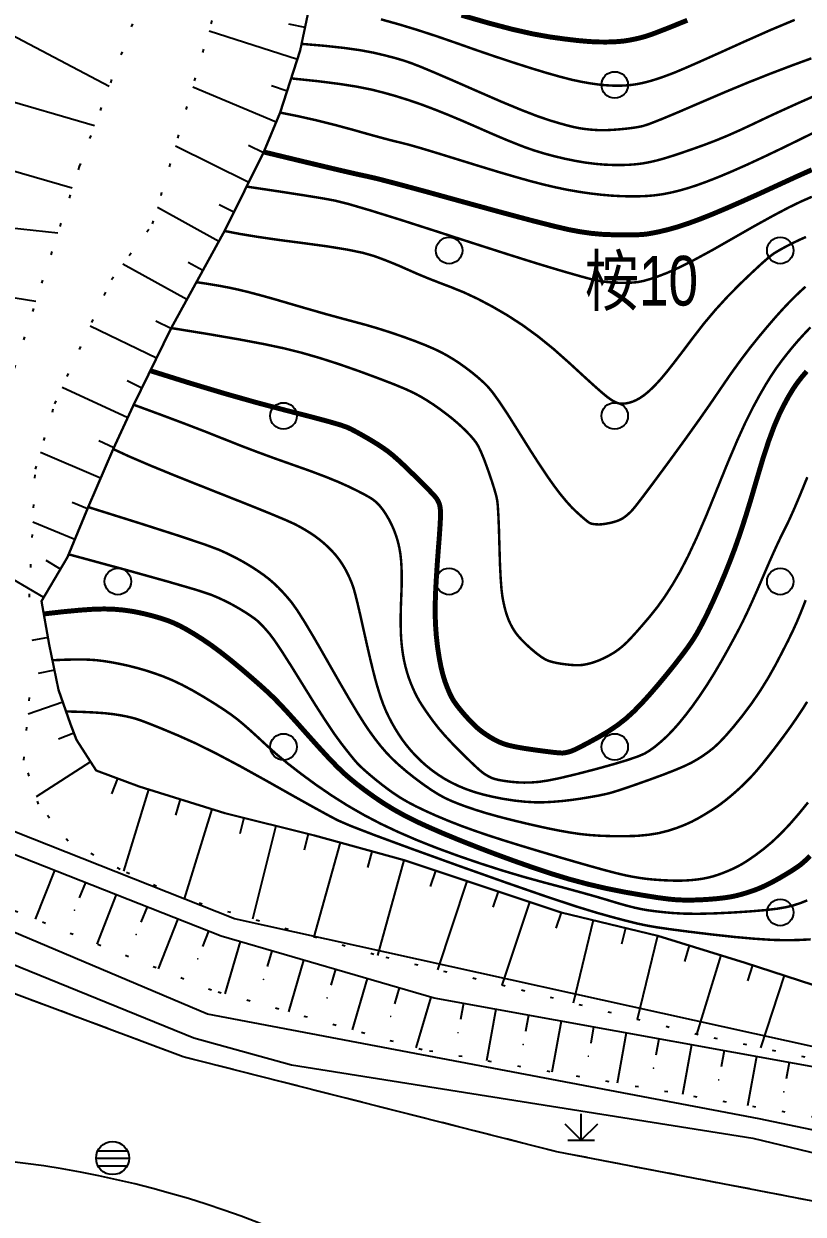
# Model space of a CAD drawing. Extents: x 396500 to 398250, y 1005980 to 1008200.
# Drawn here: x 396542.89 to 396566.42, y 1006713.31 to 1006749.27 of the extents above; entities that cross this region are included whole.
import ezdxf
from ezdxf.enums import TextEntityAlignment as Align

# ---------------------------------------------------------------- set-up
doc = ezdxf.new("R2010")
doc.units = 0
doc.header["$LTSCALE"] = 0.5
doc.linetypes.add('X4', pattern=[1.6, 0, -1.6])
doc.linetypes.add('X6', pattern=[2, 1, -1])
doc.layers.get('0').update_dxf_attribs({"linetype": 'CONTINUOUS'})
doc.layers.add('ASSIST', color=7, linetype='CONTINUOUS', plot=False)
for name, color, linetype in [('DGX', 2, 'CONTINUOUS'), ('DLSS', 4, 'CONTINUOUS'), ('DMTZ', 3, 'CONTINUOUS'), ('GXYZ', 2, 'CONTINUOUS'), ('JMD', 6, 'CONTINUOUS'), ('ZBTZ', 3, 'CONTINUOUS')]:
    doc.layers.add(name, color=color, linetype=linetype)
doc.styles.add('细等线体', font='长等线体_0.TTF', dxfattribs={"width": 0.8})
doc.linetypes.add('10422', pattern='A,2,[150,AAA.SHX,S=1,R=0,X=0,Y=1],2,[177,AAA.SHX,S=1,R=0,X=0,Y=0.8],1e-09', length=4)
doc.linetypes.add('1161', pattern='A,0,[149,AAA.SHX,S=0.15,R=0,X=0,Y=0],-1.6', length=1.6)
doc.linetypes.add('444', pattern='A,4.5,[145,AAA.SHX,S=1,R=0,X=0,Y=1],4.5,-0.5,[146,AAA.SHX,S=1,R=0,X=0,Y=0],-0.5', length=10)

# ---------------------------------------------------------------- blocks, each defined once
blk = doc.blocks.new('gc053')
for p, q in [((-1, 0), (1, 0)), ((-0.901, 0.434), (0.901, 0.434)), ((-0.884, -0.467), (0.884, -0.467))]:
    blk.add_line(p, q)
blk.add_circle((0, 0), 1)
blk = doc.blocks.new('gc124')
for p, q in [((0, 0), (0, 1.6)), ((-1, 1), (0, 0)), ((0, 0), (1, 1)), ((-0.8, 0), (0.8, 0))]:
    blk.add_line(p, q)
blk = doc.blocks.new('gc326')
blk.add_circle((0, 0), 0.8)
blk = doc.blocks.new('GC200')
at = {"linetype": 'Continuous', "const_width": 0.2, "flags": 128}
blk.add_lwpolyline([(-0.1, 0, 1), (0.1, 0, 1)], format="xyb", close=True, dxfattribs=at)

msp = doc.modelspace()

# ---------------------------------------------------------------- linework, layer by layer
at = {"layer": 'ASSIST', "linetype": '1161'}
msp.add_lwpolyline([(396552.079, 1006752.484), (396551.236, 1006748.46), (396550.633, 1006746.586), (396550.135, 1006745.397), (396548.97, 1006743.042), (396547.334, 1006740.079), (396546.194, 1006737.725), (396545.59, 1006736.422), (396544.835, 1006734.669), (396544.211, 1006733.155), (396543.427, 1006731.827), (396543.658, 1006730.517), (396543.94, 1006729.15), (396544.302, 1006728.108), (396544.476, 1006727.64), (396545.074, 1006726.712), (396546.368, 1006726.224), (396548.956, 1006725.426), (396551.663, 1006724.747), (396554.37, 1006723.997), (396559.115, 1006722.422), (396562.029, 1006721.715), (396564.673, 1006720.901), (396567.118, 1006720.103)], dxfattribs=at)
at = {"layer": 'ASSIST', "linetype": 'X4'}
for points in [[(396546.483, 1006750.113), (396544.562, 1006744.956), (396542.349, 1006738.086), (396541.966, 1006732.029)], [(396543.059, 1006731.948), (396543.24, 1006735.814), (396543.826, 1006737.791), (396545.537, 1006741.542), (396546.78, 1006743.224), (396548.817, 1006750.177)], [(396657.988, 1006671.982), (396655.198, 1006674.047), (396651.147, 1006677.129), (396650.827, 1006676.708), (396649.853, 1006677.231), (396646.467, 1006679.329), (396632.569, 1006688.235), (396625.454, 1006693.053), (396614.905, 1006699.277), (396606.078, 1006704.39), (396601.981, 1006705.978), (396587.123, 1006711.475), (396578.233, 1006713.982), (396568.544, 1006715.93), (396554.916, 1006718.275), (396548.557, 1006720.072), (396525.429, 1006729.389), (396500, 1006746.265)], [(396577.759, 1006716.061), (396577.115, 1006716.105), (396575.216, 1006716.515), (396569.121, 1006717.492), (396563.25, 1006718.727), (396557.423, 1006720.198), (396553.461, 1006721.152), (396547.718, 1006722.834), (396545.796, 1006723.721), (396544.232, 1006724.573), (396543.336, 1006725.69), (396542.891, 1006727.025), (396543.114, 1006729.443)]]:
    msp.add_lwpolyline(points, dxfattribs=at)
at = {"layer": 'DGX', "linetype": 'Continuous', "const_width": 0.075}
for points in [[(396553.672, 1006749.405), (396554.218, 1006749.253), (396554.777, 1006749.083), (396555.352, 1006748.896), (396555.941, 1006748.692), (396556.527, 1006748.485), (396557.095, 1006748.29), (396557.645, 1006748.108), (396558.176, 1006747.938), (396558.665, 1006747.789), (396559.089, 1006747.669), (396559.448, 1006747.577), (396559.742, 1006747.515), (396559.994, 1006747.471), (396560.224, 1006747.438), (396560.434, 1006747.416), (396560.623, 1006747.404), (396560.797, 1006747.4), (396560.961, 1006747.403), (396561.114, 1006747.411), (396561.257, 1006747.426), (396561.396, 1006747.447), (396561.539, 1006747.475), (396561.685, 1006747.509), (396561.835, 1006747.55), (396561.993, 1006747.599), (396562.165, 1006747.657), (396562.351, 1006747.725), (396562.55, 1006747.801), (396562.834, 1006747.921), (396563.277, 1006748.115), (396563.878, 1006748.384), (396564.638, 1006748.728), (396565.44, 1006749.084), (396566.167, 1006749.389)], [(396566.671, 1006748.227), (396566.08, 1006748.01), (396565.436, 1006747.765), (396564.761, 1006747.497), (396564.057, 1006747.205), (396563.323, 1006746.89), (396562.652, 1006746.601), (396562.138, 1006746.386), (396561.78, 1006746.246), (396561.58, 1006746.18), (396561.446, 1006746.153), (396561.29, 1006746.128), (396561.111, 1006746.105), (396560.909, 1006746.085), (396560.705, 1006746.069), (396560.522, 1006746.059), (396560.358, 1006746.056), (396560.213, 1006746.059), (396560.079, 1006746.067), (396559.944, 1006746.079), (396559.808, 1006746.095), (396559.673, 1006746.115), (396559.515, 1006746.146), (396559.311, 1006746.196), (396559.062, 1006746.265), (396558.768, 1006746.353), (396558.393, 1006746.481), (396557.903, 1006746.671), (396557.298, 1006746.922), (396556.578, 1006747.236), (396555.869, 1006747.547), (396555.301, 1006747.792), (396554.873, 1006747.971), (396554.585, 1006748.083), (396554.35, 1006748.163), (396554.082, 1006748.241), (396553.782, 1006748.319), (396553.449, 1006748.397), (396553.051, 1006748.472), (396552.559, 1006748.541), (396551.971, 1006748.605), (396551.287, 1006748.663)], [(396550.996, 1006747.617), (396551.762, 1006747.537), (396552.416, 1006747.454), (396552.958, 1006747.369), (396553.388, 1006747.282), (396553.761, 1006747.188), (396554.132, 1006747.083), (396554.502, 1006746.967), (396554.871, 1006746.841), (396555.252, 1006746.698), (396555.661, 1006746.536), (396556.097, 1006746.354), (396556.561, 1006746.152), (396557.011, 1006745.954), (396557.408, 1006745.785), (396557.75, 1006745.646), (396558.037, 1006745.535), (396558.306, 1006745.442), (396558.593, 1006745.354), (396558.896, 1006745.272), (396559.216, 1006745.196), (396559.536, 1006745.13), (396559.84, 1006745.078), (396560.128, 1006745.041), (396560.399, 1006745.017), (396560.655, 1006745.006), (396560.898, 1006745.003), (396561.128, 1006745.009), (396561.344, 1006745.024), (396561.557, 1006745.049), (396561.779, 1006745.089), (396562.008, 1006745.142), (396562.246, 1006745.208), (396562.5, 1006745.288), (396562.78, 1006745.381), (396563.086, 1006745.487), (396563.418, 1006745.605), (396563.77, 1006745.739), (396564.139, 1006745.891), (396564.522, 1006746.061), (396564.922, 1006746.248), (396565.339, 1006746.447), (396565.776, 1006746.649), (396566.232, 1006746.856), (396566.709, 1006747.067)], [(396567.034, 1006746.125), (396566.432, 1006745.829), (396565.804, 1006745.521), (396565.236, 1006745.25), (396564.73, 1006745.015), (396564.284, 1006744.817), (396563.886, 1006744.649), (396563.524, 1006744.507), (396563.199, 1006744.389), (396562.91, 1006744.296), (396562.646, 1006744.222), (396562.395, 1006744.163), (396562.158, 1006744.118), (396561.934, 1006744.088), (396561.708, 1006744.068), (396561.465, 1006744.058), (396561.204, 1006744.056), (396560.925, 1006744.063), (396560.631, 1006744.079), (396560.325, 1006744.106), (396560.005, 1006744.143), (396559.673, 1006744.191), (396559.327, 1006744.251), (396558.968, 1006744.324), (396558.596, 1006744.411), (396558.21, 1006744.511), (396557.778, 1006744.632), (396557.27, 1006744.78), (396556.684, 1006744.958), (396556.021, 1006745.163), (396555.385, 1006745.36), (396554.879, 1006745.513), (396554.503, 1006745.62), (396554.258, 1006745.682), (396554.033, 1006745.736), (396553.718, 1006745.819), (396553.313, 1006745.93), (396552.818, 1006746.07), (396552.275, 1006746.217), (396551.731, 1006746.353), (396551.183, 1006746.476), (396550.633, 1006746.586)], [(396566.684, 1006744.044), (396566.363, 1006743.904), (396565.994, 1006743.725), (396565.53, 1006743.48), (396564.972, 1006743.172), (396564.32, 1006742.799), (396563.671, 1006742.429), (396563.121, 1006742.131), (396562.671, 1006741.904), (396562.322, 1006741.748), (396562.042, 1006741.64), (396561.802, 1006741.558), (396561.602, 1006741.501), (396561.442, 1006741.469), (396561.296, 1006741.454), (396561.138, 1006741.445), (396560.969, 1006741.443), (396560.788, 1006741.448), (396560.606, 1006741.459), (396560.436, 1006741.476), (396560.276, 1006741.5), (396560.127, 1006741.53), (396559.945, 1006741.575), (396559.687, 1006741.645), (396559.354, 1006741.74), (396558.944, 1006741.86), (396558.389, 1006742.028), (396557.62, 1006742.269), (396556.637, 1006742.584), (396555.439, 1006742.971), (396554.263, 1006743.349), (396553.347, 1006743.634), (396552.689, 1006743.827), (396552.291, 1006743.927), (396551.923, 1006743.995), (396551.359, 1006744.087), (396550.598, 1006744.205), (396549.641, 1006744.348)], [(396548.953, 1006743.01), (396549.398, 1006742.924), (396549.944, 1006742.834), (396550.591, 1006742.74), (396551.338, 1006742.643), (396552.068, 1006742.544), (396552.665, 1006742.446), (396553.129, 1006742.351), (396553.46, 1006742.256), (396553.722, 1006742.16), (396553.983, 1006742.058), (396554.242, 1006741.95), (396554.499, 1006741.836), (396554.771, 1006741.716), (396555.077, 1006741.589), (396555.416, 1006741.455), (396555.788, 1006741.314), (396556.186, 1006741.152), (396556.602, 1006740.957), (396557.035, 1006740.728), (396557.487, 1006740.466), (396557.948, 1006740.167), (396558.413, 1006739.828), (396558.88, 1006739.45), (396559.35, 1006739.033), (396559.775, 1006738.642), (396560.106, 1006738.341), (396560.343, 1006738.131), (396560.487, 1006738.011), (396560.58, 1006737.943), (396560.664, 1006737.888), (396560.74, 1006737.845), (396560.808, 1006737.815), (396560.877, 1006737.797), (396560.958, 1006737.792), (396561.052, 1006737.799), (396561.157, 1006737.819), (396561.27, 1006737.853), (396561.385, 1006737.903), (396561.502, 1006737.969), (396561.62, 1006738.051), (396561.743, 1006738.151), (396561.872, 1006738.271), (396562.008, 1006738.411), (396562.15, 1006738.569), (396562.318, 1006738.772), (396562.532, 1006739.044), (396562.792, 1006739.383), (396563.099, 1006739.792), (396563.435, 1006740.226), (396563.788, 1006740.644), (396564.157, 1006741.047), (396564.541, 1006741.434), (396564.897, 1006741.774), (396565.18, 1006742.036), (396565.39, 1006742.219), (396565.526, 1006742.324), (396565.637, 1006742.392), (396565.767, 1006742.467), (396565.917, 1006742.548), (396566.086, 1006742.635), (396566.281, 1006742.729), (396566.507, 1006742.831)], [(396566.493, 1006741.329), (396566.347, 1006741.196), (396566.188, 1006741.044), (396566.017, 1006740.873), (396565.826, 1006740.672), (396565.608, 1006740.431), (396565.365, 1006740.149), (396565.095, 1006739.827), (396564.811, 1006739.473), (396564.525, 1006739.095), (396564.236, 1006738.694), (396563.945, 1006738.269), (396563.627, 1006737.802), (396563.259, 1006737.276), (396562.84, 1006736.69), (396562.37, 1006736.044), (396561.927, 1006735.443), (396561.591, 1006734.994), (396561.362, 1006734.697), (396561.238, 1006734.55), (396561.168, 1006734.483), (396561.1, 1006734.423), (396561.032, 1006734.37), (396560.965, 1006734.324), (396560.892, 1006734.285), (396560.803, 1006734.249), (396560.7, 1006734.217), (396560.581, 1006734.188), (396560.462, 1006734.166), (396560.356, 1006734.151), (396560.262, 1006734.145), (396560.182, 1006734.147), (396560.114, 1006734.153), (396560.057, 1006734.162), (396560.011, 1006734.174), (396559.976, 1006734.188), (396559.931, 1006734.218), (396559.853, 1006734.28), (396559.744, 1006734.373), (396559.604, 1006734.498), (396559.442, 1006734.653), (396559.273, 1006734.839), (396559.095, 1006735.054), (396558.908, 1006735.301), (396558.697, 1006735.599), (396558.449, 1006735.971), (396558.162, 1006736.418), (396557.836, 1006736.939), (396557.518, 1006737.444), (396557.254, 1006737.843), (396557.044, 1006738.135), (396556.887, 1006738.322), (396556.749, 1006738.456), (396556.597, 1006738.591), (396556.431, 1006738.728), (396556.25, 1006738.867), (396556.062, 1006739.002), (396555.874, 1006739.126), (396555.686, 1006739.239), (396555.497, 1006739.343), (396555.285, 1006739.445), (396555.025, 1006739.557), (396554.718, 1006739.678), (396554.364, 1006739.808), (396553.986, 1006739.938), (396553.606, 1006740.059), (396553.224, 1006740.172), (396552.841, 1006740.275), (396552.438, 1006740.383), (396551.993, 1006740.505), (396551.508, 1006740.644), (396550.982, 1006740.797), (396550.471, 1006740.947), (396550.03, 1006741.07), (396549.659, 1006741.168), (396549.358, 1006741.241), (396549.08, 1006741.3), (396548.775, 1006741.358), (396548.444, 1006741.413), (396548.086, 1006741.467)], [(396547.334, 1006740.079), (396548.443, 1006739.899), (396549.38, 1006739.737), (396550.145, 1006739.593), (396550.738, 1006739.467), (396551.26, 1006739.337), (396551.816, 1006739.177), (396552.403, 1006738.989), (396553.024, 1006738.772), (396553.604, 1006738.557), (396554.074, 1006738.376), (396554.433, 1006738.227), (396554.68, 1006738.111), (396554.872, 1006738.007), (396555.067, 1006737.89), (396555.265, 1006737.761), (396555.464, 1006737.621), (396555.656, 1006737.477), (396555.833, 1006737.337), (396555.993, 1006737.201), (396556.137, 1006737.069), (396556.264, 1006736.944), (396556.374, 1006736.828), (396556.468, 1006736.72), (396556.544, 1006736.622), (396556.619, 1006736.497), (396556.705, 1006736.313), (396556.804, 1006736.068), (396556.915, 1006735.763), (396557.02, 1006735.455), (396557.1, 1006735.203), (396557.155, 1006735.006), (396557.185, 1006734.864), (396557.203, 1006734.692), (396557.22, 1006734.403), (396557.236, 1006733.998), (396557.251, 1006733.477), (396557.267, 1006732.948), (396557.288, 1006732.522), (396557.312, 1006732.197), (396557.339, 1006731.973), (396557.37, 1006731.807), (396557.404, 1006731.654), (396557.441, 1006731.513), (396557.482, 1006731.384), (396557.527, 1006731.263), (396557.58, 1006731.145), (396557.641, 1006731.03), (396557.709, 1006730.918), (396557.794, 1006730.802), (396557.905, 1006730.676), (396558.041, 1006730.538), (396558.203, 1006730.39), (396558.368, 1006730.252), (396558.512, 1006730.144), (396558.636, 1006730.067), (396558.739, 1006730.021), (396558.839, 1006729.992), (396558.954, 1006729.965), (396559.083, 1006729.941), (396559.226, 1006729.921), (396559.368, 1006729.905), (396559.49, 1006729.895), (396559.593, 1006729.891), (396559.677, 1006729.893), (396559.753, 1006729.9), (396559.833, 1006729.913), (396559.916, 1006729.93), (396560.003, 1006729.952), (396560.092, 1006729.979), (396560.184, 1006730.011), (396560.278, 1006730.048), (396560.373, 1006730.09), (396560.469, 1006730.137), (396560.564, 1006730.187), (396560.656, 1006730.24), (396560.747, 1006730.297), (396560.837, 1006730.361), (396560.928, 1006730.432), (396561.02, 1006730.511), (396561.112, 1006730.599), (396561.224, 1006730.715), (396561.372, 1006730.878), (396561.558, 1006731.09), (396561.78, 1006731.35), (396562.019, 1006731.648), (396562.253, 1006731.977), (396562.483, 1006732.337), (396562.709, 1006732.726), (396562.946, 1006733.185), (396563.212, 1006733.754), (396563.505, 1006734.433), (396563.825, 1006735.221), (396564.144, 1006736.007), (396564.43, 1006736.679), (396564.683, 1006737.236), (396564.904, 1006737.678), (396565.102, 1006738.042), (396565.287, 1006738.363), (396565.459, 1006738.642), (396565.619, 1006738.878), (396565.775, 1006739.091), (396565.937, 1006739.3), (396566.104, 1006739.505), (396566.276, 1006739.706), (396566.456, 1006739.904), (396566.643, 1006740.101)], [(396546.211, 1006737.76), (396547.044, 1006737.453), (396547.776, 1006737.178), (396548.405, 1006736.936), (396548.932, 1006736.726), (396549.419, 1006736.532), (396549.928, 1006736.338), (396550.458, 1006736.143), (396551.009, 1006735.948), (396551.536, 1006735.761), (396551.992, 1006735.589), (396552.378, 1006735.432), (396552.693, 1006735.291), (396552.949, 1006735.166), (396553.159, 1006735.058), (396553.323, 1006734.966), (396553.44, 1006734.891), (396553.534, 1006734.814), (396553.629, 1006734.716), (396553.724, 1006734.598), (396553.819, 1006734.458), (396553.91, 1006734.304), (396553.993, 1006734.144), (396554.066, 1006733.976), (396554.131, 1006733.802), (396554.186, 1006733.621), (396554.23, 1006733.431), (396554.263, 1006733.234), (396554.284, 1006733.027), (396554.296, 1006732.804), (396554.301, 1006732.552), (396554.298, 1006732.274), (396554.287, 1006731.968), (396554.275, 1006731.659), (396554.269, 1006731.375), (396554.269, 1006731.114), (396554.274, 1006730.876), (396554.287, 1006730.655), (396554.307, 1006730.442), (396554.334, 1006730.239), (396554.369, 1006730.045), (396554.411, 1006729.858), (396554.46, 1006729.679), (396554.515, 1006729.506), (396554.578, 1006729.34), (396554.644, 1006729.183), (396554.71, 1006729.04), (396554.777, 1006728.909), (396554.844, 1006728.791), (396554.92, 1006728.67), (396555.015, 1006728.529), (396555.127, 1006728.368), (396555.258, 1006728.188), (396555.414, 1006727.987), (396555.603, 1006727.768), (396555.824, 1006727.529), (396556.077, 1006727.271), (396556.322, 1006727.031), (396556.517, 1006726.845), (396556.662, 1006726.713), (396556.758, 1006726.636), (396556.828, 1006726.589), (396556.897, 1006726.548), (396556.966, 1006726.511), (396557.033, 1006726.48), (396557.117, 1006726.452), (396557.236, 1006726.424), (396557.389, 1006726.398), (396557.577, 1006726.372), (396557.785, 1006726.353), (396557.998, 1006726.345), (396558.216, 1006726.35), (396558.439, 1006726.367), (396558.714, 1006726.408), (396559.087, 1006726.484), (396559.557, 1006726.596), (396560.126, 1006726.743), (396560.683, 1006726.897), (396561.121, 1006727.029), (396561.44, 1006727.138), (396561.64, 1006727.225), (396561.786, 1006727.314), (396561.942, 1006727.426), (396562.107, 1006727.563), (396562.284, 1006727.723), (396562.47, 1006727.911), (396562.665, 1006728.13), (396562.869, 1006728.381), (396563.083, 1006728.662), (396563.301, 1006728.969), (396563.517, 1006729.295), (396563.733, 1006729.641), (396563.947, 1006730.005), (396564.148, 1006730.363), (396564.325, 1006730.687), (396564.479, 1006730.977), (396564.609, 1006731.233), (396564.737, 1006731.5), (396564.885, 1006731.823), (396565.053, 1006732.202), (396565.24, 1006732.637), (396565.427, 1006733.07), (396565.594, 1006733.443), (396565.741, 1006733.756), (396565.867, 1006734.008), (396565.996, 1006734.272), (396566.153, 1006734.621), (396566.336, 1006735.054), (396566.547, 1006735.572)], [(396545.59, 1006736.422), (396546.058, 1006736.205), (396546.706, 1006735.927), (396547.533, 1006735.588), (396548.54, 1006735.188), (396549.519, 1006734.8), (396550.266, 1006734.5), (396550.779, 1006734.286), (396551.06, 1006734.16), (396551.22, 1006734.075), (396551.375, 1006733.987), (396551.523, 1006733.896), (396551.665, 1006733.801), (396551.801, 1006733.7), (396551.933, 1006733.593), (396552.06, 1006733.478), (396552.183, 1006733.356), (396552.299, 1006733.227), (396552.405, 1006733.093), (396552.502, 1006732.952), (396552.59, 1006732.805), (396552.667, 1006732.656), (396552.735, 1006732.512), (396552.793, 1006732.371), (396552.842, 1006732.234), (396552.894, 1006732.051), (396552.963, 1006731.775), (396553.05, 1006731.404), (396553.154, 1006730.938), (396553.262, 1006730.457), (396553.359, 1006730.038), (396553.447, 1006729.681), (396553.524, 1006729.387), (396553.598, 1006729.135), (396553.671, 1006728.907), (396553.745, 1006728.702), (396553.82, 1006728.52), (396553.9, 1006728.349), (396553.989, 1006728.176), (396554.087, 1006728.002), (396554.194, 1006727.827), (396554.31, 1006727.653), (396554.436, 1006727.485), (396554.571, 1006727.321), (396554.715, 1006727.163), (396554.868, 1006727.01), (396555.031, 1006726.864), (396555.204, 1006726.725), (396555.387, 1006726.593), (396555.58, 1006726.468), (396555.786, 1006726.354), (396556.004, 1006726.248), (396556.234, 1006726.152), (396556.483, 1006726.065), (396556.756, 1006725.986), (396557.055, 1006725.915), (396557.378, 1006725.852), (396557.704, 1006725.802), (396558.013, 1006725.768), (396558.305, 1006725.751), (396558.579, 1006725.75), (396558.848, 1006725.764), (396559.126, 1006725.787), (396559.412, 1006725.819), (396559.707, 1006725.861), (396559.986, 1006725.907), (396560.225, 1006725.95), (396560.422, 1006725.99), (396560.579, 1006726.028), (396560.757, 1006726.08), (396561.015, 1006726.164), (396561.355, 1006726.281), (396561.775, 1006726.43), (396562.2, 1006726.586), (396562.554, 1006726.724), (396562.836, 1006726.844), (396563.046, 1006726.946), (396563.218, 1006727.043), (396563.386, 1006727.149), (396563.549, 1006727.264), (396563.708, 1006727.387), (396563.88, 1006727.545), (396564.084, 1006727.76), (396564.319, 1006728.033), (396564.586, 1006728.364), (396564.861, 1006728.73), (396565.119, 1006729.109), (396565.362, 1006729.501), (396565.589, 1006729.905), (396565.793, 1006730.295), (396565.969, 1006730.641), (396566.116, 1006730.946), (396566.235, 1006731.207), (396566.353, 1006731.49), (396566.498, 1006731.858)], [(396544.835, 1006734.669), (396546.371, 1006734.187), (396547.54, 1006733.812), (396548.344, 1006733.543), (396548.781, 1006733.38), (396549.032, 1006733.267), (396549.274, 1006733.146), (396549.508, 1006733.019), (396549.734, 1006732.885), (396549.945, 1006732.749), (396550.133, 1006732.617), (396550.3, 1006732.489), (396550.443, 1006732.364), (396550.576, 1006732.237), (396550.709, 1006732.098), (396550.841, 1006731.95), (396550.974, 1006731.791), (396551.14, 1006731.559), (396551.373, 1006731.191), (396551.673, 1006730.687), (396552.04, 1006730.048), (396552.411, 1006729.397), (396552.723, 1006728.86), (396552.977, 1006728.437), (396553.172, 1006728.127), (396553.337, 1006727.883), (396553.502, 1006727.657), (396553.666, 1006727.448), (396553.83, 1006727.257), (396554.007, 1006727.072), (396554.212, 1006726.88), (396554.445, 1006726.68), (396554.707, 1006726.473), (396554.969, 1006726.279), (396555.207, 1006726.115), (396555.419, 1006725.983), (396555.605, 1006725.881), (396555.794, 1006725.794), (396556.014, 1006725.704), (396556.265, 1006725.612), (396556.546, 1006725.517), (396556.866, 1006725.418), (396557.235, 1006725.315), (396557.653, 1006725.208), (396558.119, 1006725.096), (396558.583, 1006724.991), (396558.996, 1006724.906), (396559.358, 1006724.841), (396559.668, 1006724.794), (396559.966, 1006724.762), (396560.291, 1006724.74), (396560.644, 1006724.728), (396561.024, 1006724.725), (396561.401, 1006724.736), (396561.746, 1006724.768), (396562.059, 1006724.818), (396562.34, 1006724.889), (396562.596, 1006724.972), (396562.832, 1006725.063), (396563.05, 1006725.161), (396563.249, 1006725.266), (396563.429, 1006725.371), (396563.591, 1006725.47), (396563.735, 1006725.562), (396563.861, 1006725.647), (396563.979, 1006725.735), (396564.103, 1006725.831), (396564.232, 1006725.937), (396564.366, 1006726.052), (396564.501, 1006726.174), (396564.633, 1006726.299), (396564.762, 1006726.428), (396564.889, 1006726.561), (396565.028, 1006726.718), (396565.195, 1006726.919), (396565.391, 1006727.165), (396565.614, 1006727.454), (396565.841, 1006727.757), (396566.046, 1006728.04), (396566.23, 1006728.305), (396566.394, 1006728.551), (396566.542, 1006728.787)], [(396544.247, 1006733.241), (396545.95, 1006732.778), (396547.233, 1006732.42), (396548.096, 1006732.169), (396548.539, 1006732.023), (396548.767, 1006731.927), (396548.986, 1006731.824), (396549.196, 1006731.716), (396549.396, 1006731.601), (396549.576, 1006731.491), (396549.726, 1006731.393), (396549.846, 1006731.309), (396549.936, 1006731.239), (396550.015, 1006731.166), (396550.104, 1006731.075), (396550.203, 1006730.965), (396550.312, 1006730.838), (396550.461, 1006730.638), (396550.68, 1006730.312), (396550.968, 1006729.861), (396551.326, 1006729.283), (396551.692, 1006728.693), (396552.006, 1006728.204), (396552.266, 1006727.816), (396552.475, 1006727.53), (396552.642, 1006727.315), (396552.78, 1006727.141), (396552.89, 1006727.008), (396552.971, 1006726.916), (396553.054, 1006726.833), (396553.171, 1006726.726), (396553.32, 1006726.596), (396553.503, 1006726.443), (396553.701, 1006726.285), (396553.894, 1006726.138), (396554.084, 1006726.004), (396554.27, 1006725.882), (396554.476, 1006725.762), (396554.724, 1006725.631), (396555.014, 1006725.492), (396555.347, 1006725.342), (396555.71, 1006725.19), (396556.089, 1006725.041), (396556.486, 1006724.897), (396556.899, 1006724.755), (396557.358, 1006724.607), (396557.891, 1006724.441), (396558.499, 1006724.258), (396559.18, 1006724.056), (396559.837, 1006723.866), (396560.37, 1006723.717), (396560.779, 1006723.609), (396561.064, 1006723.542), (396561.281, 1006723.5), (396561.488, 1006723.465), (396561.683, 1006723.438), (396561.867, 1006723.419), (396562.044, 1006723.406), (396562.217, 1006723.395), (396562.387, 1006723.388), (396562.553, 1006723.383), (396562.718, 1006723.383), (396562.883, 1006723.389), (396563.049, 1006723.4), (396563.215, 1006723.417), (396563.378, 1006723.44), (396563.538, 1006723.471), (396563.694, 1006723.511), (396563.846, 1006723.559), (396563.995, 1006723.613), (396564.144, 1006723.673), (396564.293, 1006723.738), (396564.441, 1006723.81), (396564.601, 1006723.899), (396564.786, 1006724.017), (396564.997, 1006724.165), (396565.232, 1006724.343), (396565.484, 1006724.554), (396565.746, 1006724.803), (396566.017, 1006725.088), (396566.296, 1006725.41), (396566.568, 1006725.745)], [(396543.742, 1006730.042), (396544.163, 1006730.059), (396544.525, 1006730.066), (396544.827, 1006730.061), (396545.069, 1006730.045), (396545.288, 1006730.019), (396545.519, 1006729.983), (396545.762, 1006729.937), (396546.019, 1006729.882), (396546.282, 1006729.816), (396546.548, 1006729.741), (396546.816, 1006729.654), (396547.086, 1006729.558), (396547.367, 1006729.442), (396547.669, 1006729.299), (396547.989, 1006729.128), (396548.33, 1006728.929), (396548.657, 1006728.727), (396548.935, 1006728.547), (396549.166, 1006728.387), (396549.349, 1006728.248), (396549.522, 1006728.104), (396549.723, 1006727.928), (396549.952, 1006727.72), (396550.21, 1006727.48), (396550.507, 1006727.213), (396550.856, 1006726.925), (396551.256, 1006726.615), (396551.706, 1006726.284), (396552.186, 1006725.955), (396552.671, 1006725.648), (396553.163, 1006725.365), (396553.66, 1006725.105), (396554.182, 1006724.858), (396554.747, 1006724.613), (396555.355, 1006724.371), (396556.007, 1006724.132), (396556.677, 1006723.902), (396557.34, 1006723.689), (396557.997, 1006723.493), (396558.647, 1006723.315), (396559.251, 1006723.155), (396559.77, 1006723.013), (396560.204, 1006722.89), (396560.553, 1006722.786), (396560.843, 1006722.698), (396561.103, 1006722.625), (396561.332, 1006722.567), (396561.531, 1006722.524), (396561.729, 1006722.489), (396561.959, 1006722.458), (396562.22, 1006722.429), (396562.512, 1006722.403), (396562.854, 1006722.385), (396563.265, 1006722.382), (396563.744, 1006722.394), (396564.293, 1006722.42), (396564.83, 1006722.455), (396565.278, 1006722.493), (396565.635, 1006722.535), (396565.902, 1006722.581), (396566.121, 1006722.635), (396566.336, 1006722.704), (396566.547, 1006722.787)], [(396544.168, 1006728.495), (396544.632, 1006728.482), (396545.024, 1006728.464), (396545.343, 1006728.441), (396545.589, 1006728.413), (396545.79, 1006728.382), (396545.973, 1006728.348), (396546.138, 1006728.31), (396546.285, 1006728.27), (396546.468, 1006728.207), (396546.739, 1006728.103), (396547.099, 1006727.957), (396547.547, 1006727.77), (396548.085, 1006727.528), (396548.712, 1006727.217), (396549.429, 1006726.837), (396550.236, 1006726.389), (396551.008, 1006725.953), (396551.622, 1006725.61), (396552.076, 1006725.361), (396552.372, 1006725.204), (396552.76, 1006725.037), (396553.493, 1006724.754), (396554.571, 1006724.356), (396555.992, 1006723.842), (396557.451, 1006723.324), (396558.639, 1006722.912), (396559.557, 1006722.607), (396560.204, 1006722.409), (396560.681, 1006722.276), (396561.089, 1006722.168), (396561.427, 1006722.085), (396561.696, 1006722.027), (396561.995, 1006721.975), (396562.421, 1006721.913), (396562.975, 1006721.841), (396563.657, 1006721.758), (396564.357, 1006721.681), (396564.964, 1006721.627), (396565.479, 1006721.594), (396565.9, 1006721.583), (396566.275, 1006721.59), (396566.648, 1006721.609)]]:
    msp.add_lwpolyline(points, dxfattribs=at)
at = {"layer": 'DGX', "color": 3, "linetype": 'Continuous', "lineweight": -2, "const_width": 0.15}
for points in [[(396562.924, 1006749.377), (396562.336, 1006749.139), (396561.917, 1006748.977), (396561.667, 1006748.891), (396561.502, 1006748.846), (396561.34, 1006748.808), (396561.181, 1006748.777), (396561.026, 1006748.752), (396560.861, 1006748.735), (396560.674, 1006748.723), (396560.465, 1006748.719), (396560.233, 1006748.721), (396559.96, 1006748.734), (396559.628, 1006748.763), (396559.236, 1006748.809), (396558.785, 1006748.871), (396558.257, 1006748.965), (396557.633, 1006749.106), (396556.916, 1006749.295), (396556.104, 1006749.53)], [(396566.681, 1006744.86), (396566.209, 1006744.648), (396565.66, 1006744.396), (396565.096, 1006744.136), (396564.578, 1006743.904), (396564.107, 1006743.698), (396563.682, 1006743.519), (396563.297, 1006743.366), (396562.945, 1006743.237), (396562.628, 1006743.133), (396562.344, 1006743.053), (396562.095, 1006742.993), (396561.879, 1006742.949), (396561.698, 1006742.918), (396561.55, 1006742.903), (396561.397, 1006742.896), (396561.198, 1006742.893), (396560.954, 1006742.893), (396560.664, 1006742.897), (396560.347, 1006742.91), (396560.021, 1006742.94), (396559.687, 1006742.988), (396559.343, 1006743.052), (396558.882, 1006743.16), (396558.193, 1006743.336), (396557.277, 1006743.582), (396556.133, 1006743.896), (396555.011, 1006744.206), (396554.158, 1006744.436), (396553.575, 1006744.588), (396553.261, 1006744.66), (396552.932, 1006744.731), (396552.301, 1006744.877), (396551.369, 1006745.099), (396550.135, 1006745.397)], [(396546.705, 1006738.791), (396547.882, 1006738.422), (396548.957, 1006738.099), (396549.93, 1006737.823), (396550.8, 1006737.593), (396551.531, 1006737.405), (396552.085, 1006737.257), (396552.462, 1006737.147), (396552.661, 1006737.076), (396552.782, 1006737.018), (396552.922, 1006736.945), (396553.08, 1006736.858), (396553.257, 1006736.757), (396553.436, 1006736.65), (396553.6, 1006736.548), (396553.748, 1006736.449), (396553.881, 1006736.355), (396554.026, 1006736.239), (396554.209, 1006736.077), (396554.432, 1006735.869), (396554.693, 1006735.613), (396554.944, 1006735.364), (396555.133, 1006735.173), (396555.26, 1006735.039), (396555.327, 1006734.963), (396555.36, 1006734.916), (396555.389, 1006734.867), (396555.414, 1006734.818), (396555.434, 1006734.769), (396555.45, 1006734.713), (396555.462, 1006734.645), (396555.47, 1006734.567), (396555.474, 1006734.476), (396555.47, 1006734.334), (396555.457, 1006734.097), (396555.435, 1006733.767), (396555.402, 1006733.343), (396555.369, 1006732.89), (396555.343, 1006732.473), (396555.323, 1006732.092), (396555.312, 1006731.748), (396555.31, 1006731.421), (396555.322, 1006731.094), (396555.346, 1006730.766), (396555.383, 1006730.439), (396555.431, 1006730.127), (396555.484, 1006729.848), (396555.544, 1006729.603), (396555.61, 1006729.39), (396555.679, 1006729.207), (396555.745, 1006729.05), (396555.809, 1006728.919), (396555.871, 1006728.814), (396555.937, 1006728.718), (396556.016, 1006728.614), (396556.106, 1006728.503), (396556.208, 1006728.384), (396556.312, 1006728.269), (396556.408, 1006728.167), (396556.496, 1006728.079), (396556.576, 1006728.005), (396556.655, 1006727.939), (396556.741, 1006727.872), (396556.833, 1006727.807), (396556.931, 1006727.742), (396557.035, 1006727.679), (396557.142, 1006727.621), (396557.254, 1006727.568), (396557.369, 1006727.52), (396557.517, 1006727.475), (396557.726, 1006727.428), (396557.995, 1006727.38), (396558.326, 1006727.331), (396558.648, 1006727.288), (396558.894, 1006727.258), (396559.063, 1006727.242), (396559.155, 1006727.238), (396559.212, 1006727.244), (396559.274, 1006727.255), (396559.341, 1006727.272), (396559.415, 1006727.294), (396559.522, 1006727.339), (396559.693, 1006727.423), (396559.926, 1006727.545), (396560.222, 1006727.707), (396560.536, 1006727.892), (396560.822, 1006728.085), (396561.079, 1006728.287), (396561.309, 1006728.497), (396561.532, 1006728.726), (396561.769, 1006728.985), (396562.02, 1006729.275), (396562.286, 1006729.594), (396562.54, 1006729.91), (396562.757, 1006730.19), (396562.938, 1006730.433), (396563.081, 1006730.64), (396563.214, 1006730.855), (396563.361, 1006731.124), (396563.523, 1006731.446), (396563.7, 1006731.822), (396563.879, 1006732.225), (396564.049, 1006732.627), (396564.21, 1006733.028), (396564.362, 1006733.429), (396564.514, 1006733.862), (396564.676, 1006734.358), (396564.848, 1006734.917), (396565.03, 1006735.539), (396565.212, 1006736.15), (396565.384, 1006736.674), (396565.546, 1006737.112), (396565.697, 1006737.463), (396565.841, 1006737.754), (396565.981, 1006738.012), (396566.117, 1006738.238), (396566.25, 1006738.43), (396566.385, 1006738.603), (396566.528, 1006738.77)], [(396543.495, 1006731.441), (396544.072, 1006731.507), (396544.569, 1006731.554), (396544.984, 1006731.583), (396545.318, 1006731.592), (396545.612, 1006731.583), (396545.906, 1006731.557), (396546.201, 1006731.514), (396546.497, 1006731.453), (396546.776, 1006731.383), (396547.025, 1006731.311), (396547.242, 1006731.238), (396547.427, 1006731.164), (396547.608, 1006731.077), (396547.81, 1006730.968), (396548.034, 1006730.835), (396548.279, 1006730.68), (396548.544, 1006730.499), (396548.829, 1006730.288), (396549.134, 1006730.048), (396549.459, 1006729.779), (396549.77, 1006729.512), (396550.036, 1006729.278), (396550.255, 1006729.079), (396550.428, 1006728.914), (396550.606, 1006728.733), (396550.837, 1006728.485), (396551.122, 1006728.17), (396551.461, 1006727.789), (396551.803, 1006727.407), (396552.096, 1006727.089), (396552.341, 1006726.835), (396552.537, 1006726.645), (396552.724, 1006726.481), (396552.94, 1006726.304), (396553.186, 1006726.116), (396553.463, 1006725.916), (396553.761, 1006725.715), (396554.074, 1006725.523), (396554.402, 1006725.342), (396554.744, 1006725.17), (396555.122, 1006724.997), (396555.553, 1006724.81), (396556.039, 1006724.609), (396556.58, 1006724.395), (396557.145, 1006724.18), (396557.704, 1006723.975), (396558.257, 1006723.781), (396558.805, 1006723.598), (396559.354, 1006723.43), (396559.911, 1006723.28), (396560.476, 1006723.148), (396561.049, 1006723.034), (396561.58, 1006722.942), (396562.019, 1006722.872), (396562.365, 1006722.826), (396562.618, 1006722.803), (396562.833, 1006722.796), (396563.064, 1006722.796), (396563.31, 1006722.803), (396563.572, 1006722.819), (396563.826, 1006722.84), (396564.051, 1006722.866), (396564.247, 1006722.896), (396564.414, 1006722.932), (396564.566, 1006722.972), (396564.717, 1006723.017), (396564.867, 1006723.066), (396565.017, 1006723.12), (396565.174, 1006723.185), (396565.344, 1006723.265), (396565.529, 1006723.361), (396565.727, 1006723.472), (396565.919, 1006723.586), (396566.085, 1006723.688), (396566.224, 1006723.78), (396566.338, 1006723.86), (396566.46, 1006723.965), (396566.628, 1006724.129)]]:
    msp.add_lwpolyline(points, dxfattribs=at)
at = {"layer": 'DLSS', "linetype": 'X6', "flags": 128}
msp.add_lwpolyline([(396608.62, 1006700.541), (396602.57, 1006703.61), (396572.822, 1006712.521), (396558.985, 1006715.192), (396547.699, 1006718.062), (396537.382, 1006721.921), (396527.095, 1006725.796), (396524.721, 1006727.635), (396524.933, 1006728.034)], dxfattribs=at)
at = {"layer": 'DMTZ', "linetype": 'Continuous'}
for p, q in [((396542.315, 1006749.049), (396545.467, 1006747.387)), ((396551.149, 1006748.19), (396548.486, 1006749.047)), ((396551.383, 1006749.161), (396550.893, 1006749.263)), ((396541.598, 1006747.193), (396545.024, 1006746.199)), ((396550.511, 1006746.295), (396547.989, 1006747.351)), ((396550.843, 1006747.238), (396550.367, 1006747.391)), ((396549.68, 1006744.477), (396547.467, 1006745.572)), ((396550.123, 1006745.373), (396549.675, 1006745.595)), ((396541.041, 1006745.272), (396544.354, 1006744.311)), ((396548.777, 1006742.693), (396546.924, 1006743.716)), ((396549.236, 1006743.581), (396548.788, 1006743.803)), ((396540.669, 1006743.313), (396543.916, 1006742.952)), ((396547.81, 1006740.942), (396545.881, 1006742.008)), ((396548.293, 1006741.818), (396547.856, 1006742.059)), ((396540.415, 1006741.33), (396543.253, 1006740.894)), ((396546.892, 1006739.166), (396544.894, 1006740.132)), ((396547.327, 1006740.066), (396546.877, 1006740.284)), ((396546.027, 1006737.363), (396544.05, 1006738.281)), ((396546.456, 1006738.266), (396546.006, 1006738.484)), ((396545.606, 1006736.456), (396545.152, 1006736.667)), ((396545.209, 1006735.538), (396543.39, 1006736.32)), ((396544.815, 1006734.619), (396544.353, 1006734.809)), ((396544.434, 1006733.694), (396543.165, 1006734.217)), ((396543.49, 1006731.936), (396542.015, 1006732.808)), ((396543.999, 1006732.796), (396543.569, 1006733.051)), ((396543.621, 1006730.725), (396543.129, 1006730.638)), ((396543.817, 1006729.744), (396543.328, 1006729.643)), ((396544.069, 1006728.778), (396543.019, 1006728.413)), ((396544.403, 1006727.836), (396543.935, 1006727.662)), ((396544.905, 1006726.975), (396543.261, 1006725.915)), ((396545.717, 1006726.47), (396545.541, 1006726.002)), ((396546.659, 1006726.134), (396545.9, 1006723.672)), ((396547.614, 1006725.84), (396547.467, 1006725.362)), ((396548.57, 1006725.545), (396547.733, 1006722.83)), ((396549.534, 1006725.281), (396549.412, 1006724.796)), ((396550.504, 1006725.038), (396549.798, 1006722.224)), ((396551.474, 1006724.794), (396551.352, 1006724.309)), ((396552.439, 1006724.532), (396551.649, 1006721.682)), ((396553.403, 1006724.265), (396553.269, 1006723.783)), ((396554.366, 1006723.998), (396553.57, 1006721.125)), ((396543.819, 1006723.693), (396543.237, 1006722.215)), ((396555.316, 1006723.683), (396555.158, 1006723.209)), ((396544.749, 1006723.326), (396544.566, 1006722.861)), ((396556.265, 1006723.368), (396555.376, 1006720.69)), ((396557.214, 1006723.053), (396557.056, 1006722.579)), ((396545.68, 1006722.96), (396545.092, 1006721.468)), ((396558.163, 1006722.738), (396557.327, 1006720.221)), ((396546.61, 1006722.593), (396546.427, 1006722.128)), ((396559.112, 1006722.424), (396558.954, 1006721.949)), ((396547.54, 1006722.226), (396546.947, 1006720.721)), ((396560.084, 1006722.187), (396559.475, 1006719.68)), ((396548.471, 1006721.86), (396548.287, 1006721.394)), ((396561.055, 1006721.951), (396560.937, 1006721.465)), ((396562.027, 1006721.715), (396561.414, 1006719.19)), ((396549.419, 1006721.544), (396548.957, 1006719.959)), ((396550.379, 1006721.265), (396550.239, 1006720.785)), ((396562.983, 1006721.421), (396562.836, 1006720.943)), ((396551.339, 1006720.985), (396550.882, 1006719.415)), ((396563.939, 1006721.127), (396563.204, 1006718.739)), ((396552.299, 1006720.705), (396552.159, 1006720.225)), ((396564.893, 1006720.829), (396564.738, 1006720.354)), ((396553.259, 1006720.426), (396552.806, 1006718.871)), ((396565.844, 1006720.519), (396565.13, 1006718.332)), ((396554.219, 1006720.146), (396554.079, 1006719.666)), ((396555.179, 1006719.867), (396554.731, 1006718.328)), ((396556.161, 1006719.677), (396556.071, 1006719.185)), ((396557.144, 1006719.498), (396556.862, 1006717.94)), ((396558.128, 1006719.32), (396558.039, 1006718.828)), ((396559.112, 1006719.141), (396558.833, 1006717.601)), ((396560.096, 1006718.962), (396560.007, 1006718.47)), ((396561.08, 1006718.784), (396560.804, 1006717.262)), ((396562.064, 1006718.605), (396561.975, 1006718.113)), ((396563.048, 1006718.426), (396562.775, 1006716.923)), ((396564.032, 1006718.248), (396563.943, 1006717.756)), ((396565.016, 1006718.069), (396564.746, 1006716.584)), ((396566, 1006717.89), (396565.91, 1006717.398))]:
    msp.add_line(p, q, dxfattribs=at)
for points in [[(396543.427, 1006731.827), (396544.211, 1006733.155), (396544.835, 1006734.669), (396545.59, 1006736.422), (396546.194, 1006737.725), (396547.334, 1006740.079), (396548.97, 1006743.042), (396550.135, 1006745.397), (396550.633, 1006746.586), (396551.236, 1006748.46), (396552.079, 1006752.484)], [(396658.856, 1006673.328), (396650.717, 1006678.579), (396626.021, 1006694.302), (396615.696, 1006700.671), (396606.126, 1006705.645), (396602.211, 1006707.474), (396587.625, 1006712.997), (396576.871, 1006716.03), (396569.824, 1006717.196), (396555.284, 1006719.836), (396548.85, 1006721.71), (396526.886, 1006730.367), (396500, 1006747.921)], [(396578.493, 1006717.674), (396576.228, 1006717.959), (396575.468, 1006718.062), (396574.632, 1006718.199), (396571.863, 1006718.793), (396569.491, 1006719.305), (396567.118, 1006720.103), (396564.673, 1006720.901), (396562.029, 1006721.715), (396559.115, 1006722.422), (396554.37, 1006723.997), (396551.663, 1006724.747), (396548.956, 1006725.426), (396546.368, 1006726.224), (396545.074, 1006726.712), (396544.476, 1006727.64), (396544.302, 1006728.108), (396543.94, 1006729.15), (396543.658, 1006730.517), (396543.427, 1006731.827)]]:
    msp.add_lwpolyline(points, dxfattribs=at)
at = {"layer": 'DMTZ', "linetype": '10422', "elevation": 19.378, "flags": 128}
for points in [[(396650.5, 1006676.277), (396632.605, 1006687.714), (396626.001, 1006692.416), (396614.566, 1006699.185), (396605.858, 1006704.214), (396601.748, 1006705.374), (396589.333, 1006709.986), (396582.133, 1006712.362), (396574.047, 1006714.313), (396565.091, 1006716.183), (396548.433, 1006719.35), (396537.935, 1006723.795), (396525.241, 1006728.759), (396520.789, 1006731.257), (396516.672, 1006734.011), (396500, 1006745.727)], [(396500, 1006744.854), (396516.854, 1006732.623), (396520.281, 1006730.275), (396524.933, 1006728.034), (396548.023, 1006718.638), (396550.971, 1006717.819), (396564.901, 1006715.602), (396573.666, 1006713.488)]]:
    msp.add_lwpolyline(points, dxfattribs=at)
at = {"layer": 'JMD', "linetype": '444', "flags": 128}
msp.add_lwpolyline([(396656.959, 1006675.211), (396632.302, 1006691.189), (396609.275, 1006704.847), (396602.082, 1006708.333, 0.038753), (396577.125, 1006716.638), (396567.745, 1006718.137), (396549.256, 1006722.226), (396526.827, 1006731.115), (396500, 1006748.619)], format="xyb", dxfattribs=at)
at = {"layer": 'JMD', "linetype": 'Continuous', "flags": 128}
msp.add_lwpolyline([(396588.559, 1006697.854), (396580.465, 1006703.838), (396576.493, 1006698.356), (396561.014, 1006709.572, 0.640273), (396557.002, 1006709), (396556.515, 1006709.183), (396553.554, 1006711.39, 0.147794), (396536.217, 1006714.983)], format="xyb", dxfattribs=at)
at = {"layer": 'ZBTZ', "linetype": '1161', "flags": 128}
msp.add_lwpolyline([(396608.62, 1006700.541), (396602.57, 1006703.61), (396572.822, 1006712.521), (396558.985, 1006715.192), (396547.699, 1006718.062), (396537.382, 1006721.921), (396527.095, 1006725.796), (396524.721, 1006727.635), (396524.933, 1006728.034), (396548.023, 1006718.638), (396550.971, 1006717.819), (396564.901, 1006715.602), (396573.666, 1006713.488), (396581.888, 1006711.504), (396589.038, 1006709.145), (396601.46, 1006704.67), (396605.57, 1006703.624), (396609.251, 1006701.381)], close=True, dxfattribs=at)

# ---------------------------------------------------------------- block references
at = {"layer": 'DMTZ', "linetype": 'Continuous', "xscale": 0.125, "yscale": 0.125}
for p in [(396544.419, 1006722.489), (396546.28, 1006721.756), (396548.141, 1006721.022), (396550.127, 1006720.401), (396552.047, 1006719.841), (396553.967, 1006719.282), (396556, 1006718.791), (396557.968, 1006718.434), (396559.935, 1006718.077), (396561.903, 1006717.719), (396563.871, 1006717.362), (396565.839, 1006717.005)]:
    msp.add_blockref('GC200', p, dxfattribs=at)
at = {"layer": 'GXYZ', "linetype": 'Continuous', "xscale": 0.5, "yscale": 0.5}
msp.add_blockref('gc053', (396545.57, 1006715.001, 19.553), dxfattribs=at)
at = {"layer": 'ZBTZ', "linetype": 'Continuous', "xscale": 0.5, "yscale": 0.5}
for name, p in [('gc326', (396560.731, 1006747.423)), ('gc326', (396555.731, 1006742.423)), ('gc326', (396565.731, 1006742.423)), ('gc326', (396550.731, 1006737.423)), ('gc326', (396560.731, 1006737.423)), ('gc326', (396545.731, 1006732.423)), ('gc326', (396555.731, 1006732.423)), ('gc326', (396565.731, 1006732.423)), ('gc326', (396550.731, 1006727.423)), ('gc326', (396560.731, 1006727.423)), ('gc326', (396565.731, 1006722.423)), ('gc124', (396559.721, 1006715.541))]:
    msp.add_blockref(name, p, dxfattribs=at)

# ---------------------------------------------------------------- texts
at = {"layer": 'ZBTZ', "linetype": 'Continuous', "style": '细等线体', "width": 0.8}
msp.add_text('桉10', height=1.5, dxfattribs=at).set_placement((396561.538, 1006741.538), align=Align.MIDDLE)

doc.saveas('drawing.dxf')
